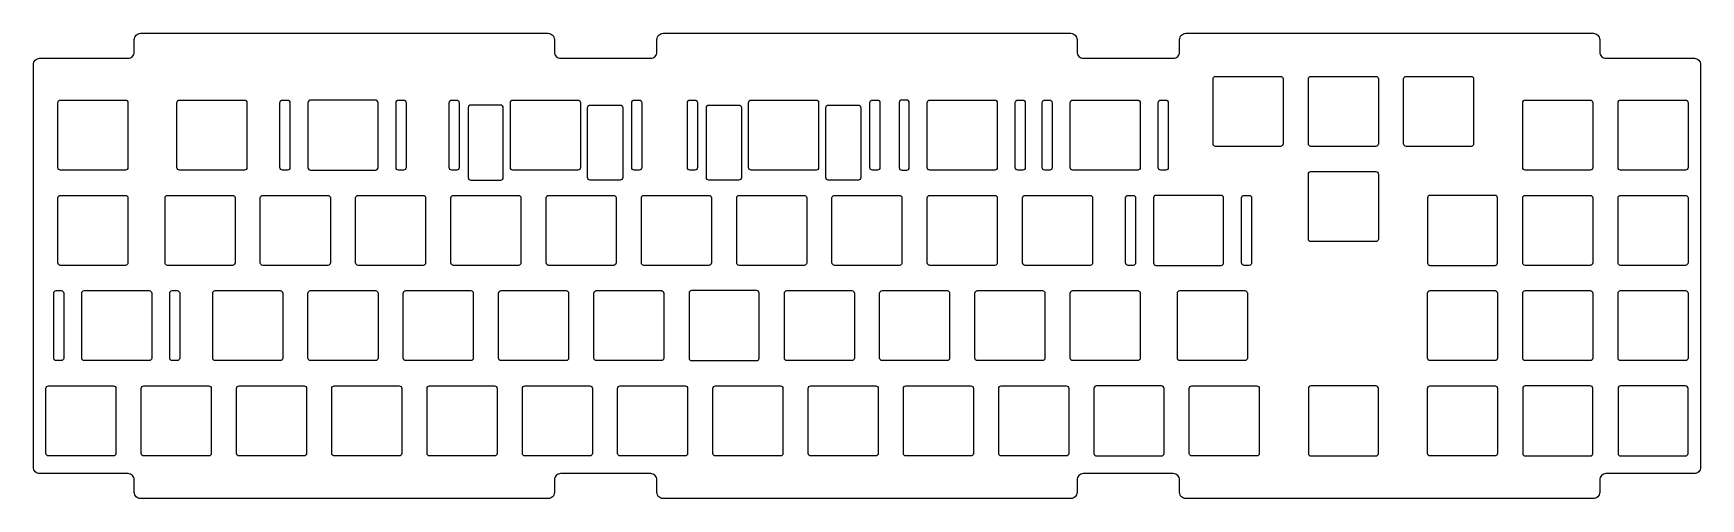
# Model space of a CAD drawing. Header units: millimetres. Extents: x -324 to 9, y 67 to 160.
import ezdxf

# ---------------------------------------------------------------- set-up
doc = ezdxf.new("R2010")
doc.units = ezdxf.units.MM
doc.layers.get('0').update_dxf_attribs({"linetype": 'CONTINUOUS'})

msp = doc.modelspace()

# ---------------------------------------------------------------- linework, layer by layer
for points in [[(8.89, 73.38, -0.414214), (7.64, 72.13), (-10.05, 72.13, 0.414214), (-11.3, 70.88), (-11.3, 68.38, -0.414214), (-12.55, 67.13), (-94.05, 67.13, -0.414214), (-95.3, 68.38), (-95.3, 70.88, 0.414214), (-96.55, 72.13), (-114.55, 72.13, 0.414214), (-115.8, 70.88), (-115.8, 68.38, -0.414214), (-117.05, 67.13), (-198.55, 67.13, -0.414214), (-199.8, 68.38), (-199.8, 70.88, 0.414214), (-201.05, 72.13), (-219.05, 72.13, 0.414214), (-220.3, 70.88), (-220.3, 68.38, -0.414214), (-221.55, 67.13), (-303.05, 67.13, -0.414214), (-304.3, 68.38), (-304.3, 70.88, 0.414214), (-305.55, 72.13), (-323.23, 72.13, -0.414214), (-324.48, 73.38), (-324.48, 153.94, -0.414214), (-323.23, 155.19), (-305.55, 155.19, 0.414214), (-304.3, 156.44), (-304.3, 158.94, -0.414214), (-303.05, 160.19), (-221.55, 160.19, -0.414214), (-220.3, 158.94), (-220.3, 156.44, 0.414214), (-219.05, 155.19), (-201.05, 155.19, 0.414214), (-199.8, 156.44), (-199.8, 158.94, -0.414214), (-198.55, 160.19), (-117.05, 160.19, -0.414214), (-115.8, 158.94), (-115.8, 156.44, 0.414214), (-114.55, 155.19), (-96.55, 155.19, 0.414214), (-95.3, 156.44), (-95.3, 158.94, -0.414214), (-94.05, 160.19), (-12.55, 160.19, -0.414214), (-11.3, 158.94), (-11.3, 156.44, 0.414214), (-10.05, 155.19), (7.64, 155.19, -0.414214), (8.89, 153.94)], [(-74.6, 138.09, -0.414214), (-75.1, 137.59), (-88.1, 137.59, -0.414214), (-88.6, 138.09), (-88.6, 151.09, -0.414214), (-88.1, 151.59), (-75.1, 151.59, -0.414214), (-74.6, 151.09)], [(-55.55, 138.09, -0.414214), (-56.05, 137.59), (-69.05, 137.59, -0.414214), (-69.55, 138.09), (-69.55, 151.09, -0.414214), (-69.05, 151.59), (-56.05, 151.59, -0.414214), (-55.55, 151.09)], [(-36.5, 138.09, -0.414214), (-37, 137.59), (-50, 137.59, -0.414214), (-50.5, 138.09), (-50.5, 151.09, -0.414214), (-50, 151.59), (-37, 151.59, -0.414214), (-36.5, 151.09)], [(-319.08, 132.83, -0.414214), (-319.58, 133.33), (-319.58, 146.33, -0.414214), (-319.08, 146.83), (-306.08, 146.83, -0.414214), (-305.58, 146.33), (-305.58, 133.33, -0.414214), (-306.08, 132.83)], [(-281.77, 133.33, -0.414214), (-282.27, 132.83), (-295.27, 132.83, -0.414214), (-295.77, 133.33), (-295.77, 146.33, -0.414214), (-295.27, 146.83), (-282.27, 146.83, -0.414214), (-281.77, 146.33)], [(-273.17, 133.33, -0.414214), (-273.67, 132.83), (-274.67, 132.83, -0.414214), (-275.17, 133.33), (-275.17, 146.33, -0.414214), (-274.67, 146.83), (-273.67, 146.83, -0.414214), (-273.17, 146.33)], [(-255.57, 133.33), (-255.57, 146.33, 0.414214), (-256.07, 146.83), (-269.07, 146.83, 0.414214), (-269.57, 146.33), (-269.57, 133.33, 0.414214), (-269.07, 132.83), (-256.07, 132.83, 0.414214)], [(-249.97, 133.33, -0.414214), (-250.47, 132.83), (-251.47, 132.83, -0.414214), (-251.97, 133.33), (-251.97, 146.33, -0.414214), (-251.47, 146.83), (-250.47, 146.83, -0.414214), (-249.97, 146.33)], [(-241.34, 146.33, -0.414214), (-240.84, 146.83), (-239.84, 146.83, -0.414214), (-239.34, 146.33), (-239.34, 133.33, -0.414214), (-239.84, 132.83), (-240.84, 132.83, -0.414214), (-241.34, 133.33)], [(-215.09, 133.33, -0.414214), (-215.59, 132.83), (-228.59, 132.83, -0.414214), (-229.09, 133.33), (-229.09, 146.33, -0.414214), (-228.59, 146.83), (-215.59, 146.83, -0.414214), (-215.09, 146.33)], [(-203.34, 146.83, -0.414214), (-202.84, 146.33), (-202.84, 133.33, -0.414214), (-203.34, 132.83), (-204.34, 132.83, -0.414214), (-204.84, 133.33), (-204.84, 146.33, -0.414214), (-204.34, 146.83)], [(-193.72, 146.33, -0.414214), (-193.22, 146.83), (-192.22, 146.83, -0.414214), (-191.72, 146.33), (-191.72, 133.33, -0.414214), (-192.22, 132.83), (-193.22, 132.83, -0.414214), (-193.72, 133.33)], [(-167.47, 133.33, -0.414214), (-167.97, 132.83), (-180.97, 132.83, -0.414214), (-181.47, 133.33), (-181.47, 146.33, -0.414214), (-180.97, 146.83), (-167.97, 146.83, -0.414214), (-167.47, 146.33)], [(-157.22, 146.33, -0.414214), (-156.72, 146.83), (-155.72, 146.83, -0.414214), (-155.22, 146.33), (-155.22, 133.33, -0.414214), (-155.72, 132.83), (-156.72, 132.83, -0.414214), (-157.22, 133.33)], [(-149.35, 133.33), (-149.35, 146.33, 0.414214), (-149.85, 146.83), (-150.85, 146.83, 0.414214), (-151.35, 146.33), (-151.35, 133.33, 0.414214), (-150.85, 132.83), (-149.85, 132.83, 0.414214)], [(-131.75, 133.33, -0.414214), (-132.25, 132.83), (-145.25, 132.83, -0.414214), (-145.75, 133.33), (-145.75, 146.33, -0.414214), (-145.25, 146.83), (-132.25, 146.83, -0.414214), (-131.75, 146.33)], [(-127.65, 132.83, -0.414214), (-128.15, 133.33), (-128.15, 146.33, -0.414214), (-127.65, 146.83), (-126.65, 146.83, -0.414214), (-126.15, 146.33), (-126.15, 133.33, -0.414214), (-126.65, 132.83)], [(-120.77, 133.33, -0.414214), (-121.27, 132.83), (-122.27, 132.83, -0.414214), (-122.77, 133.33), (-122.77, 146.33, -0.414214), (-122.27, 146.83), (-121.27, 146.83, -0.414214), (-120.77, 146.33)], [(-103.17, 133.33, -0.414214), (-103.67, 132.83), (-116.67, 132.83, -0.414214), (-117.17, 133.33), (-117.17, 146.33, -0.414214), (-116.67, 146.83), (-103.67, 146.83, -0.414214), (-103.17, 146.33)], [(-97.57, 133.33, -0.414214), (-98.07, 132.83), (-99.07, 132.83, -0.414214), (-99.57, 133.33), (-99.57, 146.33, -0.414214), (-99.07, 146.83), (-98.07, 146.83, -0.414214), (-97.57, 146.33)], [(-12.68, 133.33, -0.414214), (-13.18, 132.83), (-26.18, 132.83, -0.414214), (-26.68, 133.33), (-26.68, 146.33, -0.414214), (-26.18, 146.83), (-13.18, 146.83, -0.414214), (-12.68, 146.33)], [(-7.13, 132.83, -0.414214), (-7.63, 133.33), (-7.63, 146.33, -0.414214), (-7.13, 146.83), (5.86, 146.83, -0.414214), (6.36, 146.33), (6.36, 133.33, -0.414214), (5.86, 132.83)], [(-237.53, 145.33), (-237.53, 131.33, 0.414214), (-237.03, 130.83), (-231.03, 130.83, 0.414214), (-230.53, 131.33), (-230.53, 145.33, 0.414214), (-231.03, 145.83), (-237.03, 145.83, 0.414214)], [(-207.15, 145.83, -0.414214), (-206.65, 145.33), (-206.65, 131.33, -0.414214), (-207.15, 130.83), (-213.15, 130.83, -0.414214), (-213.65, 131.33), (-213.65, 145.33, -0.414214), (-213.15, 145.83)], [(-189.9, 145.33, -0.414214), (-189.4, 145.83), (-183.4, 145.83, -0.414214), (-182.9, 145.33), (-182.9, 131.33, -0.414214), (-183.4, 130.83), (-189.4, 130.83, -0.414214), (-189.9, 131.33)], [(-166.03, 145.33, -0.414214), (-165.53, 145.83), (-159.53, 145.83, -0.414214), (-159.03, 145.33), (-159.03, 131.33, -0.414214), (-159.53, 130.83), (-165.53, 130.83, -0.414214), (-166.03, 131.33)], [(-55.55, 119.04, -0.414214), (-56.05, 118.54), (-69.05, 118.54, -0.414214), (-69.55, 119.04), (-69.55, 132.04, -0.414214), (-69.05, 132.54), (-56.05, 132.54, -0.414214), (-55.55, 132.04)], [(-305.58, 114.28, -0.414214), (-306.08, 113.78), (-319.08, 113.78, -0.414214), (-319.58, 114.28), (-319.58, 127.28, -0.414214), (-319.08, 127.78), (-306.08, 127.78, -0.414214), (-305.58, 127.28)], [(-284.15, 114.28, -0.414214), (-284.65, 113.78), (-297.65, 113.78, -0.414214), (-298.15, 114.28), (-298.15, 127.28, -0.414214), (-297.65, 127.78), (-284.65, 127.78, -0.414214), (-284.15, 127.28)], [(-265.1, 114.28, -0.414214), (-265.6, 113.78), (-278.6, 113.78, -0.414214), (-279.1, 114.28), (-279.1, 127.28, -0.414214), (-278.6, 127.78), (-265.6, 127.78, -0.414214), (-265.1, 127.28)], [(-246.05, 114.28, -0.414214), (-246.55, 113.78), (-259.55, 113.78, -0.414214), (-260.05, 114.28), (-260.05, 127.28, -0.414214), (-259.55, 127.78), (-246.55, 127.78, -0.414214), (-246.05, 127.28)], [(-227, 114.28, -0.414214), (-227.5, 113.78), (-240.5, 113.78, -0.414214), (-241, 114.28), (-241, 127.28, -0.414214), (-240.5, 127.78), (-227.5, 127.78, -0.414214), (-227, 127.28)], [(-207.95, 114.28, -0.414214), (-208.45, 113.78), (-221.45, 113.78, -0.414214), (-221.95, 114.28), (-221.95, 127.28, -0.414214), (-221.45, 127.78), (-208.45, 127.78, -0.414214), (-207.95, 127.28)], [(-188.9, 114.28, -0.414214), (-189.4, 113.78), (-202.4, 113.78, -0.414214), (-202.9, 114.28), (-202.9, 127.28, -0.414214), (-202.4, 127.78), (-189.4, 127.78, -0.414214), (-188.9, 127.28)], [(-169.85, 114.28, -0.414214), (-170.35, 113.78), (-183.35, 113.78, -0.414214), (-183.85, 114.28), (-183.85, 127.28, -0.414214), (-183.35, 127.78), (-170.35, 127.78, -0.414214), (-169.85, 127.28)], [(-164.3, 113.78, -0.414214), (-164.8, 114.28), (-164.8, 127.28, -0.414214), (-164.3, 127.78), (-151.3, 127.78, -0.414214), (-150.8, 127.28), (-150.8, 114.28, -0.414214), (-151.3, 113.78)], [(-131.75, 114.28, -0.414214), (-132.25, 113.78), (-145.25, 113.78, -0.414214), (-145.75, 114.28), (-145.75, 127.28, -0.414214), (-145.25, 127.78), (-132.25, 127.78, -0.414214), (-131.75, 127.28)], [(-112.7, 114.28, -0.414214), (-113.2, 113.78), (-126.2, 113.78, -0.414214), (-126.7, 114.28), (-126.7, 127.28, -0.414214), (-126.2, 127.78), (-113.2, 127.78, -0.414214), (-112.7, 127.28)], [(-104.1, 114.28, -0.414214), (-104.6, 113.78), (-105.6, 113.78, -0.414214), (-106.1, 114.28), (-106.1, 127.28, -0.414214), (-105.6, 127.78), (-104.6, 127.78, -0.414214), (-104.1, 127.28)], [(-86.5, 114.28), (-86.5, 127.28, 0.414214), (-87, 127.78), (-100, 127.78, 0.414214), (-100.5, 127.28), (-100.5, 114.28, 0.414214), (-100, 113.78), (-87, 113.78, 0.414214)], [(-80.9, 114.28, -0.414214), (-81.4, 113.78), (-82.4, 113.78, -0.414214), (-82.9, 114.28), (-82.9, 127.28, -0.414214), (-82.4, 127.78), (-81.4, 127.78, -0.414214), (-80.9, 127.28)], [(-31.73, 114.28), (-31.73, 127.28, 0.414214), (-32.23, 127.78), (-45.23, 127.78, 0.414214), (-45.73, 127.28), (-45.73, 114.28, 0.414214), (-45.23, 113.78), (-32.23, 113.78, 0.414214)], [(-26.18, 113.78, -0.414214), (-26.68, 114.28), (-26.68, 127.28, -0.414214), (-26.18, 127.78), (-13.18, 127.78, -0.414214), (-12.68, 127.28), (-12.68, 114.28, -0.414214), (-13.18, 113.78)], [(6.36, 114.28, -0.414214), (5.86, 113.78), (-7.13, 113.78, -0.414214), (-7.63, 114.28), (-7.63, 127.28, -0.414214), (-7.13, 127.78), (5.86, 127.78, -0.414214), (6.36, 127.28)], [(-318.42, 95.23, -0.414214), (-318.92, 94.73), (-319.92, 94.73, -0.414214), (-320.42, 95.23), (-320.42, 108.23, -0.414214), (-319.92, 108.73), (-318.92, 108.73, -0.414214), (-318.42, 108.23)], [(-300.82, 95.23, -0.414214), (-301.32, 94.73), (-314.32, 94.73, -0.414214), (-314.82, 95.23), (-314.82, 108.23, -0.414214), (-314.32, 108.73), (-301.32, 108.73, -0.414214), (-300.82, 108.23)], [(-295.22, 95.23, -0.414214), (-295.72, 94.73), (-296.72, 94.73, -0.414214), (-297.22, 95.23), (-297.22, 108.23, -0.414214), (-296.72, 108.73), (-295.72, 108.73, -0.414214), (-295.22, 108.23)], [(-274.62, 95.23, -0.414214), (-275.12, 94.73), (-288.12, 94.73, -0.414214), (-288.62, 95.23), (-288.62, 108.23, -0.414214), (-288.12, 108.73), (-275.12, 108.73, -0.414214), (-274.62, 108.23)], [(-255.57, 95.23, -0.414214), (-256.07, 94.73), (-269.07, 94.73, -0.414214), (-269.57, 95.23), (-269.57, 108.23, -0.414214), (-269.07, 108.73), (-256.07, 108.73, -0.414214), (-255.57, 108.23)], [(-236.52, 95.23, -0.414214), (-237.02, 94.73), (-250.02, 94.73, -0.414214), (-250.52, 95.23), (-250.52, 108.23, -0.414214), (-250.02, 108.73), (-237.02, 108.73, -0.414214), (-236.52, 108.23)], [(-217.47, 95.23, -0.414214), (-217.97, 94.73), (-230.97, 94.73, -0.414214), (-231.47, 95.23), (-231.47, 108.23, -0.414214), (-230.97, 108.73), (-217.97, 108.73, -0.414214), (-217.47, 108.23)], [(-198.42, 95.23, -0.414214), (-198.92, 94.73), (-211.92, 94.73, -0.414214), (-212.42, 95.23), (-212.42, 108.23, -0.414214), (-211.92, 108.73), (-198.92, 108.73, -0.414214), (-198.42, 108.23)], [(-179.37, 95.23), (-179.37, 108.23, 0.414214), (-179.87, 108.73), (-192.87, 108.73, 0.414214), (-193.37, 108.23), (-193.37, 95.23, 0.414214), (-192.87, 94.73), (-179.87, 94.73, 0.414214)], [(-160.32, 95.23, -0.414214), (-160.82, 94.73), (-173.82, 94.73, -0.414214), (-174.32, 95.23), (-174.32, 108.23, -0.414214), (-173.82, 108.73), (-160.82, 108.73, -0.414214), (-160.32, 108.23)], [(-141.27, 95.23, -0.414214), (-141.77, 94.73), (-154.77, 94.73, -0.414214), (-155.27, 95.23), (-155.27, 108.23, -0.414214), (-154.77, 108.73), (-141.77, 108.73, -0.414214), (-141.27, 108.23)], [(-122.22, 95.23, -0.414214), (-122.72, 94.73), (-135.72, 94.73, -0.414214), (-136.22, 95.23), (-136.22, 108.23, -0.414214), (-135.72, 108.73), (-122.72, 108.73, -0.414214), (-122.22, 108.23)], [(-103.17, 95.23, -0.414214), (-103.67, 94.73), (-116.67, 94.73, -0.414214), (-117.17, 95.23), (-117.17, 108.23, -0.414214), (-116.67, 108.73), (-103.67, 108.73, -0.414214), (-103.17, 108.23)], [(-81.74, 95.23, -0.414214), (-82.24, 94.73), (-95.24, 94.73, -0.414214), (-95.74, 95.23), (-95.74, 108.23, -0.414214), (-95.24, 108.73), (-82.24, 108.73, -0.414214), (-81.74, 108.23)], [(-31.73, 95.23, -0.414214), (-32.23, 94.73), (-45.23, 94.73, -0.414214), (-45.73, 95.23), (-45.73, 108.23, -0.414214), (-45.23, 108.73), (-32.23, 108.73, -0.414214), (-31.73, 108.23)], [(-12.68, 95.23, -0.414214), (-13.18, 94.73), (-26.18, 94.73, -0.414214), (-26.68, 95.23), (-26.68, 108.23, -0.414214), (-26.18, 108.73), (-13.18, 108.73, -0.414214), (-12.68, 108.23)], [(6.36, 95.23, -0.414214), (5.86, 94.73), (-7.13, 94.73, -0.414214), (-7.63, 95.23), (-7.63, 108.23, -0.414214), (-7.13, 108.73), (5.86, 108.73, -0.414214), (6.36, 108.23)], [(-307.96, 76.18, -0.414214), (-308.46, 75.68), (-321.46, 75.68, -0.414214), (-321.96, 76.18), (-321.96, 89.18, -0.414214), (-321.46, 89.68), (-308.46, 89.68, -0.414214), (-307.96, 89.18)], [(-288.91, 76.18, -0.414214), (-289.41, 75.68), (-302.41, 75.68, -0.414214), (-302.91, 76.18), (-302.91, 89.18, -0.414214), (-302.41, 89.68), (-289.41, 89.68, -0.414214), (-288.91, 89.18)], [(-269.86, 76.18, -0.414214), (-270.36, 75.68), (-283.36, 75.68, -0.414214), (-283.86, 76.18), (-283.86, 89.18, -0.414214), (-283.36, 89.68), (-270.36, 89.68, -0.414214), (-269.86, 89.18)], [(-250.81, 76.18, -0.414214), (-251.31, 75.68), (-264.31, 75.68, -0.414214), (-264.81, 76.18), (-264.81, 89.18, -0.414214), (-264.31, 89.68), (-251.31, 89.68, -0.414214), (-250.81, 89.18)], [(-231.76, 76.18, -0.414214), (-232.26, 75.68), (-245.26, 75.68, -0.414214), (-245.76, 76.18), (-245.76, 89.18, -0.414214), (-245.26, 89.68), (-232.26, 89.68, -0.414214), (-231.76, 89.18)], [(-212.71, 76.18, -0.414214), (-213.21, 75.68), (-226.21, 75.68, -0.414214), (-226.71, 76.18), (-226.71, 89.18, -0.414214), (-226.21, 89.68), (-213.21, 89.68, -0.414214), (-212.71, 89.18)], [(-193.66, 76.18, -0.414214), (-194.16, 75.68), (-207.16, 75.68, -0.414214), (-207.66, 76.18), (-207.66, 89.18, -0.414214), (-207.16, 89.68), (-194.16, 89.68, -0.414214), (-193.66, 89.18)], [(-174.61, 76.18, -0.414214), (-175.11, 75.68), (-188.11, 75.68, -0.414214), (-188.61, 76.18), (-188.61, 89.18, -0.414214), (-188.11, 89.68), (-175.11, 89.68, -0.414214), (-174.61, 89.18)], [(-155.56, 76.18, -0.414214), (-156.06, 75.68), (-169.06, 75.68, -0.414214), (-169.56, 76.18), (-169.56, 89.18, -0.414214), (-169.06, 89.68), (-156.06, 89.68, -0.414214), (-155.56, 89.18)], [(-136.51, 76.18, -0.414214), (-137.01, 75.68), (-150.01, 75.68, -0.414214), (-150.51, 76.18), (-150.51, 89.18, -0.414214), (-150.01, 89.68), (-137.01, 89.68, -0.414214), (-136.51, 89.18)], [(-117.46, 76.18, -0.414214), (-117.96, 75.68), (-130.96, 75.68, -0.414214), (-131.46, 76.18), (-131.46, 89.18, -0.414214), (-130.96, 89.68), (-117.96, 89.68, -0.414214), (-117.46, 89.18)], [(-98.41, 76.18), (-98.41, 89.18, 0.414214), (-98.91, 89.68), (-111.91, 89.68, 0.414214), (-112.41, 89.18), (-112.41, 76.18, 0.414214), (-111.91, 75.68), (-98.91, 75.68, 0.414214)], [(-79.36, 76.18, -0.414214), (-79.86, 75.68), (-92.86, 75.68, -0.414214), (-93.36, 76.18), (-93.36, 89.18, -0.414214), (-92.86, 89.68), (-79.86, 89.68, -0.414214), (-79.36, 89.18)], [(-55.55, 76.18), (-55.55, 89.18, 0.414214), (-56.05, 89.68), (-69.05, 89.68, 0.414214), (-69.55, 89.18), (-69.55, 76.18, 0.414214), (-69.05, 75.68), (-56.05, 75.68, 0.414214)], [(-31.73, 76.18, -0.414214), (-32.23, 75.68), (-45.23, 75.68, -0.414214), (-45.73, 76.18), (-45.73, 89.18, -0.414214), (-45.23, 89.68), (-32.23, 89.68, -0.414214), (-31.73, 89.18)], [(-12.68, 76.18), (-12.68, 89.18, 0.414214), (-13.18, 89.68), (-26.18, 89.68, 0.414214), (-26.68, 89.18), (-26.68, 76.18, 0.414214), (-26.18, 75.68), (-13.18, 75.68, 0.414214)], [(6.36, 76.18), (6.36, 89.18, 0.414214), (5.86, 89.68), (-7.13, 89.68, 0.414214), (-7.63, 89.18), (-7.63, 76.18, 0.414214), (-7.13, 75.68), (5.86, 75.68, 0.414214)]]:
    msp.add_lwpolyline(points, format="xyb", close=True)

doc.saveas('drawing.dxf')
